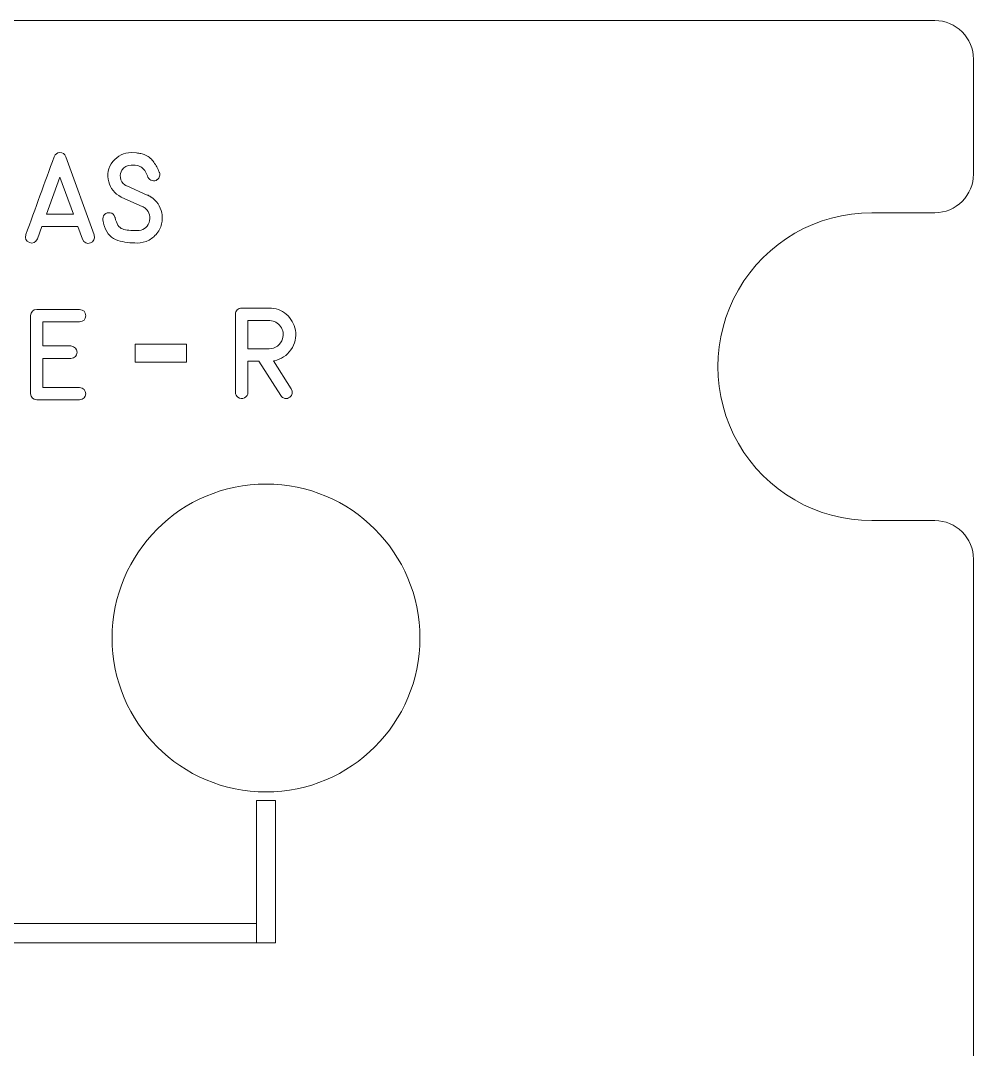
# Model space of a CAD drawing. Header units: millimetres. Extents: x -161 to 226, y -138 to 138.
# Drawn here: x 17.66 to 54.81, y 97.49 to 137.59 of the extents above; entities that cross this region are included whole.
import ezdxf

# ---------------------------------------------------------------- set-up
doc = ezdxf.new("R2010")
doc.units = ezdxf.units.MM
doc.header["$MEASUREMENT"] = 0

msp = doc.modelspace()

# ---------------------------------------------------------------- linework, layer by layer
at = {"color": 240, "lineweight": 9}
for points in [[(22.1265, 124.2693), (24.1265, 124.2693), (24.1265, 124.9693), (22.1265, 124.9693), (22.1265, 124.2693)], [(26.8558, 101.6493), (27.6058, 101.6493), (27.6058, 107.1857), (26.8558, 107.1857), (26.8558, 101.6493)], [(17.2308, 101.6493), (26.8558, 101.6493), (26.8558, 102.3993), (17.2308, 102.3993), (17.2308, 101.6493)]]:
    msp.add_lwpolyline(points, close=True, dxfattribs=at)
at = {"color": 250, "lineweight": 9}
msp.add_ellipse((27.2309, 113.5244), major_axis=(6.0001, 0), ratio=0.9999833, dxfattribs=at)
msp.add_open_spline([(54.8058, 136.0871), (54.8056, 136.4852), (54.6472, 136.8669), (54.3655, 137.1482), (54.3655, 137.1482), (54.0839, 137.4295), (53.7039, 137.5874), (53.3058, 137.5871), (53.3058, 137.5871), (53.3058, 137.5871), (-88.1442, 137.5871), (-88.1442, 137.5871), (-88.1442, 137.5871), (-88.5422, 137.5869), (-88.9239, 137.4285), (-89.2052, 137.1468), (-89.2052, 137.1468), (-89.4865, 136.8652), (-89.6444, 136.4852), (-89.6442, 136.0871), (-89.6442, 136.0871), (-89.6442, 136.0871), (-89.6442, 131.5996), (-89.6442, 131.5996), (-89.6442, 131.5996), (-89.6439, 131.2015), (-89.4855, 130.8199), (-89.2039, 130.5386), (-89.2039, 130.5386), (-88.9222, 130.2573), (-88.5422, 130.0994), (-88.1442, 130.0996), (-88.1442, 130.0996), (-88.1442, 130.0996), (-85.6817, 130.0996), (-85.6817, 130.0996), (-85.6817, 130.0996), (-83.5381, 130.0996), (-81.5573, 128.956), (-80.4855, 127.0996), (-80.4855, 127.0996), (-79.4137, 125.2432), (-79.4137, 122.956), (-80.4855, 121.0996), (-80.4855, 121.0996), (-81.5573, 119.2432), (-83.5381, 118.0996), (-85.6817, 118.0996), (-85.6817, 118.0996), (-85.6817, 118.0996), (-88.1442, 118.0996), (-88.1442, 118.0996), (-88.1442, 118.0996), (-88.5422, 118.0994), (-88.9239, 117.941), (-89.2052, 117.6593), (-89.2052, 117.6593), (-89.4865, 117.3777), (-89.6444, 116.9977), (-89.6442, 116.5996), (-89.6442, 116.5996), (-89.6442, 116.5996), (-89.6442, 74.4496), (-89.6442, 74.4496), (-89.6442, 74.4496), (-89.6439, 74.0515), (-89.4855, 73.6699), (-89.2039, 73.3886), (-89.2039, 73.3886), (-88.9222, 73.1073), (-88.5422, 72.9494), (-88.1442, 72.9496), (-88.1442, 72.9496), (-88.1442, 72.9496), (-85.6817, 72.9496), (-85.6817, 72.9496), (-85.6817, 72.9496), (-83.5381, 72.9496), (-81.5573, 71.806), (-80.4855, 69.9496), (-80.4855, 69.9496), (-79.4137, 68.0932), (-79.4137, 65.806), (-80.4855, 63.9496), (-80.4855, 63.9496), (-81.5573, 62.0932), (-83.5381, 60.9496), (-85.6817, 60.9496), (-85.6817, 60.9496), (-85.6817, 60.9496), (-88.1442, 60.9496), (-88.1442, 60.9496), (-88.1442, 60.9496), (-88.5422, 60.9494), (-88.9239, 60.791), (-89.2052, 60.5093), (-89.2052, 60.5093), (-89.4865, 60.2277), (-89.6444, 59.8477), (-89.6442, 59.4496), (-89.6442, 59.4496), (-89.6442, 59.4496), (-89.6442, 54.9621), (-89.6442, 54.9621), (-89.6442, 54.9621), (-89.6439, 54.564), (-89.4855, 54.1824), (-89.2039, 53.9011), (-89.2039, 53.9011), (-88.9222, 53.6198), (-88.5422, 53.4619), (-88.1442, 53.4621), (-88.1442, 53.4621), (-88.1442, 53.4621), (53.3058, 53.4621), (53.3058, 53.4621), (53.3058, 53.4621), (53.7039, 53.4624), (54.0856, 53.6208), (54.3669, 53.9024), (54.3669, 53.9024), (54.6482, 54.1841), (54.8061, 54.564), (54.8058, 54.9621), (54.8058, 54.9621), (54.8058, 54.9621), (54.8058, 59.4496), (54.8058, 59.4496), (54.8058, 59.4496), (54.8056, 59.8477), (54.6472, 60.2294), (54.3655, 60.5107), (54.3655, 60.5107), (54.0839, 60.792), (53.7039, 60.9499), (53.3058, 60.9496), (53.3058, 60.9496), (53.3058, 60.9496), (50.8433, 60.9496), (50.8433, 60.9496), (50.8433, 60.9496), (48.6997, 60.9496), (46.719, 62.0932), (45.6472, 63.9496), (45.6472, 63.9496), (44.5754, 65.806), (44.5754, 68.0932), (45.6472, 69.9496), (45.6472, 69.9496), (46.719, 71.806), (48.6997, 72.9496), (50.8433, 72.9496), (50.8433, 72.9496), (50.8433, 72.9496), (53.3058, 72.9496), (53.3058, 72.9496), (53.3058, 72.9496), (53.7039, 72.9499), (54.0856, 73.1083), (54.3669, 73.3899), (54.3669, 73.3899), (54.6482, 73.6716), (54.8061, 74.0515), (54.8058, 74.4496), (54.8058, 74.4496), (54.8058, 74.4496), (54.8058, 116.5996), (54.8058, 116.5996), (54.8058, 116.5996), (54.8056, 116.9977), (54.6472, 117.3794), (54.3655, 117.6607), (54.3655, 117.6607), (54.0839, 117.942), (53.7039, 118.0999), (53.3058, 118.0996), (53.3058, 118.0996), (53.3058, 118.0996), (50.8433, 118.0996), (50.8433, 118.0996), (50.8433, 118.0996), (48.6997, 118.0996), (46.719, 119.2432), (45.6472, 121.0996), (45.6472, 121.0996), (44.5754, 122.956), (44.5754, 125.2432), (45.6472, 127.0996), (45.6472, 127.0996), (46.719, 128.956), (48.6997, 130.0996), (50.8433, 130.0996), (50.8433, 130.0996), (50.8433, 130.0996), (53.3058, 130.0996), (53.3058, 130.0996), (53.3058, 130.0996), (53.7039, 130.0999), (54.0856, 130.2583), (54.3669, 130.5399), (54.3669, 130.5399), (54.6482, 130.8216), (54.8061, 131.2015), (54.8058, 131.5996), (54.8058, 131.5996), (54.8058, 131.5996), (54.8058, 136.0871), (54.8058, 136.0871)], degree=3, knots=[0, 0, 0, 0, 0.0188679, 0.0188679, 0.0188679, 0.0188679, 0.0377358, 0.0377358, 0.0377358, 0.0377358, 0.0566038, 0.0566038, 0.0566038, 0.0566038, 0.0754717, 0.0754717, 0.0754717, 0.0754717, 0.0943396, 0.0943396, 0.0943396, 0.0943396, 0.1132075, 0.1132075, 0.1132075, 0.1132075, 0.1320755, 0.1320755, 0.1320755, 0.1320755, 0.1509434, 0.1509434, 0.1509434, 0.1509434, 0.1698113, 0.1698113, 0.1698113, 0.1698113, 0.1886792, 0.1886792, 0.1886792, 0.1886792, 0.2075472, 0.2075472, 0.2075472, 0.2075472, 0.2264151, 0.2264151, 0.2264151, 0.2264151, 0.245283, 0.245283, 0.245283, 0.245283, 0.2641509, 0.2641509, 0.2641509, 0.2641509, 0.2830189, 0.2830189, 0.2830189, 0.2830189, 0.3018868, 0.3018868, 0.3018868, 0.3018868, 0.3207547, 0.3207547, 0.3207547, 0.3207547, 0.3396226, 0.3396226, 0.3396226, 0.3396226, 0.3584906, 0.3584906, 0.3584906, 0.3584906, 0.3773585, 0.3773585, 0.3773585, 0.3773585, 0.3962264, 0.3962264, 0.3962264, 0.3962264, 0.4150943, 0.4150943, 0.4150943, 0.4150943, 0.4339623, 0.4339623, 0.4339623, 0.4339623, 0.4528302, 0.4528302, 0.4528302, 0.4528302, 0.4716981, 0.4716981, 0.4716981, 0.4716981, 0.490566, 0.490566, 0.490566, 0.490566, 0.509434, 0.509434, 0.509434, 0.509434, 0.5283019, 0.5283019, 0.5283019, 0.5283019, 0.5471698, 0.5471698, 0.5471698, 0.5471698, 0.5660377, 0.5660377, 0.5660377, 0.5660377, 0.5849057, 0.5849057, 0.5849057, 0.5849057, 0.6037736, 0.6037736, 0.6037736, 0.6037736, 0.6226415, 0.6226415, 0.6226415, 0.6226415, 0.6415094, 0.6415094, 0.6415094, 0.6415094, 0.6603774, 0.6603774, 0.6603774, 0.6603774, 0.6792453, 0.6792453, 0.6792453, 0.6792453, 0.6981132, 0.6981132, 0.6981132, 0.6981132, 0.7169811, 0.7169811, 0.7169811, 0.7169811, 0.7358491, 0.7358491, 0.7358491, 0.7358491, 0.754717, 0.754717, 0.754717, 0.754717, 0.7735849, 0.7735849, 0.7735849, 0.7735849, 0.7924528, 0.7924528, 0.7924528, 0.7924528, 0.8113208, 0.8113208, 0.8113208, 0.8113208, 0.8301887, 0.8301887, 0.8301887, 0.8301887, 0.8490566, 0.8490566, 0.8490566, 0.8490566, 0.8679245, 0.8679245, 0.8679245, 0.8679245, 0.8867925, 0.8867925, 0.8867925, 0.8867925, 0.9056604, 0.9056604, 0.9056604, 0.9056604, 0.9245283, 0.9245283, 0.9245283, 0.9245283, 0.9433962, 0.9433962, 0.9433962, 0.9433962, 0.9622642, 0.9622642, 0.9622642, 0.9622642, 1, 1, 1, 1], dxfattribs=at)
at = {"color": 240, "lineweight": 9}
for points, knots in [([(17.8679, 129.244), (18.0514, 129.7508), (18.2354, 130.257), (18.4194, 130.7627), (18.4194, 130.7627), (18.6041, 131.2683), (18.7887, 131.7745), (18.9733, 132.2808), (18.9733, 132.2808), (19.0115, 132.3854), (19.0868, 132.4383), (19.1991, 132.4395), (19.1991, 132.4395), (19.312, 132.4407), (19.3878, 132.3878), (19.4266, 132.2808), (19.4266, 132.2808), (19.4266, 132.2808), (20.5308, 129.2358), (20.5308, 129.2358), (20.5308, 129.2358), (20.5649, 129.0735), (20.5155, 128.9694), (20.3826, 128.9224), (20.3826, 128.9224), (20.2491, 128.8748), (20.1468, 128.9236), (20.0739, 129.067), (20.0739, 129.067), (20.0739, 129.067), (19.897, 129.5597), (19.897, 129.5597), (19.897, 129.5597), (19.897, 129.5597), (18.4929, 129.5597), (18.4929, 129.5597), (18.4929, 129.5597), (18.4929, 129.5597), (18.3207, 129.0788), (18.3207, 129.0788), (18.3207, 129.0788), (18.2472, 128.9341), (18.1425, 128.8871), (18.0073, 128.9371), (18.0073, 128.9371), (17.8715, 128.9865), (17.825, 129.0894), (17.8679, 129.244)], [0, 0, 0, 0, 0.0769231, 0.0769231, 0.0769231, 0.0769231, 0.1538462, 0.1538462, 0.1538462, 0.1538462, 0.2307692, 0.2307692, 0.2307692, 0.2307692, 0.3076923, 0.3076923, 0.3076923, 0.3076923, 0.3846154, 0.3846154, 0.3846154, 0.3846154, 0.4615385, 0.4615385, 0.4615385, 0.4615385, 0.5384615, 0.5384615, 0.5384615, 0.5384615, 0.6153846, 0.6153846, 0.6153846, 0.6153846, 0.6923077, 0.6923077, 0.6923077, 0.6923077, 0.7692308, 0.7692308, 0.7692308, 0.7692308, 0.8461538, 0.8461538, 0.8461538, 0.8461538, 1, 1, 1, 1]), ([(22.6027, 130.7891), (22.6027, 130.7891), (22.6303, 130.7774), (22.6303, 130.7774), (22.6303, 130.7774), (22.6303, 130.7774), (22.6615, 130.7621), (22.6615, 130.7621), (22.6615, 130.7621), (22.6615, 130.7621), (22.6891, 130.7462), (22.6891, 130.7462), (22.6891, 130.7462), (22.6968, 130.7403), (22.7062, 130.735), (22.7156, 130.7297), (22.7156, 130.7297), (22.7256, 130.725), (22.735, 130.7192), (22.7444, 130.7139), (22.7444, 130.7139), (22.9713, 130.5645), (23.1124, 130.3576), (23.1659, 130.0936), (23.1659, 130.0936), (23.1865, 129.9901), (23.1912, 129.8837), (23.1801, 129.7749), (23.1801, 129.7749), (23.1612, 129.6185), (23.1066, 129.4745), (23.0154, 129.3416), (23.0154, 129.3416), (22.9243, 129.2087), (22.8096, 129.1064), (22.6721, 129.0341), (22.6721, 129.0341), (22.5239, 128.9559), (22.3704, 128.9171), (22.2117, 128.9171), (22.2117, 128.9171), (21.9454, 128.9171), (21.6914, 128.9512), (21.4485, 129.0194), (21.4485, 129.0194), (21.2063, 129.0876), (21.0335, 129.2704), (20.9306, 129.568), (20.9306, 129.568), (20.9164, 129.6062), (20.9065, 129.645), (20.8994, 129.685), (20.8994, 129.685), (20.8923, 129.7255), (20.8841, 129.7655), (20.8753, 129.8061), (20.8753, 129.8061), (20.8582, 129.8884), (20.8782, 129.9613), (20.9364, 130.0248), (20.9364, 130.0248), (20.9941, 130.0877), (21.0664, 130.1118), (21.1522, 130.0971), (21.1522, 130.0971), (21.2433, 130.0783), (21.3063, 130.0224), (21.3421, 129.9284), (21.3421, 129.9284), (21.3421, 129.9284), (21.3474, 129.9125), (21.3474, 129.9125), (21.3474, 129.9125), (21.4021, 129.6632), (21.4985, 129.5144), (21.6355, 129.4662), (21.6355, 129.4662), (21.7731, 129.418), (21.9636, 129.3963), (22.2082, 129.401), (22.2082, 129.401), (22.4334, 129.401), (22.588, 129.5068), (22.6721, 129.7179), (22.6721, 129.7179), (22.7085, 129.812), (22.7144, 129.9101), (22.6891, 130.0119), (22.6891, 130.0119), (22.6638, 130.113), (22.6139, 130.1982), (22.5392, 130.2658), (22.5392, 130.2658), (22.5057, 130.2947), (22.4622, 130.3211), (22.4081, 130.3464), (22.4081, 130.3464), (22.4081, 130.3464), (21.6108, 130.6962), (21.6108, 130.6962), (21.6108, 130.6962), (21.6108, 130.6962), (21.5849, 130.7103), (21.5849, 130.7103), (21.5849, 130.7103), (21.3239, 130.8479), (21.1622, 131.0437), (21.0993, 131.2977), (21.0993, 131.2977), (21.0223, 131.5917), (21.0758, 131.8551), (21.2604, 132.0891), (21.2604, 132.0891), (21.4444, 132.3225), (21.6867, 132.4395), (21.9859, 132.4395), (21.9859, 132.4395), (21.9859, 132.4395), (22.1758, 132.4342), (22.1758, 132.4342), (22.1758, 132.4342), (22.2376, 132.423), (22.2975, 132.4119), (22.3546, 132.4007), (22.3546, 132.4007), (22.4122, 132.3901), (22.4704, 132.3713), (22.5286, 132.3448), (22.5286, 132.3448), (22.6732, 132.2772), (22.7844, 132.1837), (22.8614, 132.0656), (22.8614, 132.0656), (22.9384, 131.9474), (23.0078, 131.8192), (23.0695, 131.6816), (23.0695, 131.6816), (23.0754, 131.6687), (23.0807, 131.654), (23.0854, 131.6369), (23.0854, 131.6369), (23.0977, 131.5805), (23.0919, 131.5294), (23.0678, 131.4835), (23.0678, 131.4835), (23.0542, 131.4547), (23.0395, 131.4329), (23.0248, 131.4182), (23.0248, 131.4182), (23.0101, 131.4029), (22.9978, 131.3929), (22.989, 131.3871), (22.989, 131.3871), (22.929, 131.3447), (22.8637, 131.3318), (22.7926, 131.3494), (22.7926, 131.3494), (22.7209, 131.3653), (22.6668, 131.4112), (22.6286, 131.487), (22.6286, 131.487), (22.5986, 131.5535), (22.5668, 131.6217), (22.5333, 131.691), (22.5333, 131.691), (22.4992, 131.7604), (22.4516, 131.818), (22.391, 131.8645), (22.391, 131.8645), (22.3657, 131.8827), (22.3411, 131.8962), (22.3175, 131.9045), (22.3175, 131.9045), (22.294, 131.9133), (22.2681, 131.9227), (22.2393, 131.9333), (22.2393, 131.9333), (22.2393, 131.9333), (22.1276, 131.9521), (22.1276, 131.9521), (22.1276, 131.9521), (22.1276, 131.9521), (21.9689, 131.9574), (21.9689, 131.9574), (21.9689, 131.9574), (21.8148, 131.955), (21.6972, 131.8886), (21.6161, 131.7575), (21.6161, 131.7575), (21.5608, 131.6734), (21.5403, 131.5799), (21.5538, 131.4764), (21.5538, 131.4764), (21.5697, 131.3494), (21.6296, 131.2507), (21.7331, 131.1801), (21.7331, 131.1801), (21.7378, 131.1772), (21.7425, 131.1731), (21.7484, 131.1689), (21.7484, 131.1689), (21.7543, 131.1654), (21.7607, 131.1613), (21.7672, 131.1578), (21.7672, 131.1578), (21.7672, 131.1578), (21.7866, 131.1495), (21.7866, 131.1495), (21.7866, 131.1495), (21.7866, 131.1495), (21.8072, 131.1407), (21.8072, 131.1407), (21.8072, 131.1407), (21.8072, 131.1407), (22.6027, 130.7891), (22.6027, 130.7891)], [0, 0, 0, 0, 0.0181818, 0.0181818, 0.0181818, 0.0181818, 0.0363636, 0.0363636, 0.0363636, 0.0363636, 0.0545455, 0.0545455, 0.0545455, 0.0545455, 0.0727273, 0.0727273, 0.0727273, 0.0727273, 0.0909091, 0.0909091, 0.0909091, 0.0909091, 0.1090909, 0.1090909, 0.1090909, 0.1090909, 0.1272727, 0.1272727, 0.1272727, 0.1272727, 0.1454545, 0.1454545, 0.1454545, 0.1454545, 0.1636364, 0.1636364, 0.1636364, 0.1636364, 0.1818182, 0.1818182, 0.1818182, 0.1818182, 0.2, 0.2, 0.2, 0.2, 0.2181818, 0.2181818, 0.2181818, 0.2181818, 0.2363636, 0.2363636, 0.2363636, 0.2363636, 0.2545455, 0.2545455, 0.2545455, 0.2545455, 0.2727273, 0.2727273, 0.2727273, 0.2727273, 0.2909091, 0.2909091, 0.2909091, 0.2909091, 0.3090909, 0.3090909, 0.3090909, 0.3090909, 0.3272727, 0.3272727, 0.3272727, 0.3272727, 0.3454545, 0.3454545, 0.3454545, 0.3454545, 0.3636364, 0.3636364, 0.3636364, 0.3636364, 0.3818182, 0.3818182, 0.3818182, 0.3818182, 0.4, 0.4, 0.4, 0.4, 0.4181818, 0.4181818, 0.4181818, 0.4181818, 0.4363636, 0.4363636, 0.4363636, 0.4363636, 0.4545455, 0.4545455, 0.4545455, 0.4545455, 0.4727273, 0.4727273, 0.4727273, 0.4727273, 0.4909091, 0.4909091, 0.4909091, 0.4909091, 0.5090909, 0.5090909, 0.5090909, 0.5090909, 0.5272727, 0.5272727, 0.5272727, 0.5272727, 0.5454545, 0.5454545, 0.5454545, 0.5454545, 0.5636364, 0.5636364, 0.5636364, 0.5636364, 0.5818182, 0.5818182, 0.5818182, 0.5818182, 0.6, 0.6, 0.6, 0.6, 0.6181818, 0.6181818, 0.6181818, 0.6181818, 0.6363636, 0.6363636, 0.6363636, 0.6363636, 0.6545455, 0.6545455, 0.6545455, 0.6545455, 0.6727273, 0.6727273, 0.6727273, 0.6727273, 0.6909091, 0.6909091, 0.6909091, 0.6909091, 0.7090909, 0.7090909, 0.7090909, 0.7090909, 0.7272727, 0.7272727, 0.7272727, 0.7272727, 0.7454545, 0.7454545, 0.7454545, 0.7454545, 0.7636364, 0.7636364, 0.7636364, 0.7636364, 0.7818182, 0.7818182, 0.7818182, 0.7818182, 0.8, 0.8, 0.8, 0.8, 0.8181818, 0.8181818, 0.8181818, 0.8181818, 0.8363636, 0.8363636, 0.8363636, 0.8363636, 0.8545455, 0.8545455, 0.8545455, 0.8545455, 0.8727273, 0.8727273, 0.8727273, 0.8727273, 0.8909091, 0.8909091, 0.8909091, 0.8909091, 0.9090909, 0.9090909, 0.9090909, 0.9090909, 0.9272727, 0.9272727, 0.9272727, 0.9272727, 0.9454545, 0.9454545, 0.9454545, 0.9454545, 0.9636364, 0.9636364, 0.9636364, 0.9636364, 1, 1, 1, 1]), ([(19.7212, 130.0436), (19.7212, 130.0436), (19.1973, 131.4905), (19.1973, 131.4905), (19.1973, 131.4905), (19.1973, 131.4905), (18.6705, 130.0436), (18.6705, 130.0436), (18.6705, 130.0436), (18.6705, 130.0436), (19.7212, 130.0436), (19.7212, 130.0436)], [0, 0, 0, 0, 0.25, 0.25, 0.25, 0.25, 0.5, 0.5, 0.5, 0.5, 1, 1, 1, 1]), ([(19.1973, 131.4905), (19.1973, 131.4905), (19.7212, 130.0436), (19.7212, 130.0436), (19.7212, 130.0436), (19.7212, 130.0436), (19.1973, 131.4905), (19.1973, 131.4905)], [0, 0, 0, 0, 0.3333333, 0.3333333, 0.3333333, 0.3333333, 1, 1, 1, 1]), ([(19.9593, 125.8476), (19.9593, 125.8476), (18.5312, 125.8476), (18.5312, 125.8476), (18.5312, 125.8476), (18.5312, 125.8476), (18.5312, 124.9052), (18.5312, 124.9052), (18.5312, 124.9052), (18.5312, 124.9052), (19.6201, 124.9052), (19.6201, 124.9052), (19.6201, 124.9052), (19.7829, 124.8811), (19.8641, 124.7993), (19.8635, 124.66), (19.8635, 124.66), (19.8629, 124.5201), (19.7818, 124.4389), (19.6201, 124.416), (19.6201, 124.416), (19.6201, 124.416), (18.5312, 124.416), (18.5312, 124.416), (18.5312, 124.416), (18.5312, 124.416), (18.5312, 123.2842), (18.5312, 123.2842), (18.5312, 123.2842), (18.5312, 123.2842), (19.9593, 123.2842), (19.9593, 123.2842), (19.9593, 123.2842), (20.121, 123.2601), (20.2021, 123.1795), (20.2021, 123.0414), (20.2021, 123.0414), (20.2021, 122.9038), (20.121, 122.8232), (19.9593, 122.8003), (19.9593, 122.8003), (19.9593, 122.8003), (18.2919, 122.8003), (18.2919, 122.8003), (18.2919, 122.8003), (18.1484, 122.8185), (18.0667, 122.9003), (18.0473, 123.0449), (18.0473, 123.0449), (18.0473, 123.0449), (18.0473, 126.0869), (18.0473, 126.0869), (18.0473, 126.0869), (18.0691, 126.2386), (18.1508, 126.3186), (18.2919, 126.328), (18.2919, 126.328), (18.2919, 126.328), (19.9593, 126.328), (19.9593, 126.328), (19.9593, 126.328), (20.121, 126.3157), (20.2021, 126.2345), (20.2015, 126.0858), (20.2015, 126.0858), (20.201, 125.937), (20.1198, 125.8576), (19.9593, 125.8476)], [0, 0, 0, 0, 0.0555556, 0.0555556, 0.0555556, 0.0555556, 0.1111111, 0.1111111, 0.1111111, 0.1111111, 0.1666667, 0.1666667, 0.1666667, 0.1666667, 0.2222222, 0.2222222, 0.2222222, 0.2222222, 0.2777778, 0.2777778, 0.2777778, 0.2777778, 0.3333333, 0.3333333, 0.3333333, 0.3333333, 0.3888889, 0.3888889, 0.3888889, 0.3888889, 0.4444444, 0.4444444, 0.4444444, 0.4444444, 0.5, 0.5, 0.5, 0.5, 0.5555556, 0.5555556, 0.5555556, 0.5555556, 0.6111111, 0.6111111, 0.6111111, 0.6111111, 0.6666667, 0.6666667, 0.6666667, 0.6666667, 0.7222222, 0.7222222, 0.7222222, 0.7222222, 0.7777778, 0.7777778, 0.7777778, 0.7777778, 0.8333333, 0.8333333, 0.8333333, 0.8333333, 0.8888889, 0.8888889, 0.8888889, 0.8888889, 1, 1, 1, 1]), ([(28.215, 123.2312), (28.2885, 123.1013), (28.2679, 122.9925), (28.1533, 122.9037), (28.1533, 122.9037), (28.098, 122.8649), (28.0345, 122.8514), (27.9628, 122.8644), (27.9628, 122.8644), (27.8911, 122.8767), (27.8387, 122.9126), (27.8052, 122.9708), (27.8052, 122.9708), (27.8052, 122.9708), (26.9562, 124.3131), (26.9562, 124.3131), (26.9562, 124.3131), (26.9562, 124.3131), (26.5252, 124.3131), (26.5252, 124.3131), (26.5252, 124.3131), (26.5252, 124.3131), (26.5252, 123.1001), (26.5252, 123.1001), (26.5252, 123.1001), (26.5252, 123.0002), (26.48, 122.9284), (26.3894, 122.8838), (26.3894, 122.8838), (26.2983, 122.8397), (26.2136, 122.8479), (26.1343, 122.909), (26.1343, 122.909), (26.0713, 122.9561), (26.0396, 123.0196), (26.0396, 123.1001), (26.0396, 123.1001), (26.0396, 123.1001), (26.0396, 126.1439), (26.0396, 126.1439), (26.0396, 126.1439), (26.0396, 126.2104), (26.0631, 126.2674), (26.1096, 126.3144), (26.1096, 126.3144), (26.156, 126.3615), (26.213, 126.385), (26.2807, 126.385), (26.2807, 126.385), (26.2807, 126.385), (27.3501, 126.385), (27.3501, 126.385), (27.3501, 126.385), (27.6077, 126.385), (27.8311, 126.3033), (28.0204, 126.1398), (28.0204, 126.1398), (28.2097, 125.9758), (28.3279, 125.7682), (28.3738, 125.5166), (28.3738, 125.5166), (28.422, 125.2467), (28.3649, 124.9945), (28.2021, 124.7599), (28.2021, 124.7599), (28.0398, 124.5247), (27.824, 124.3824), (27.5553, 124.3319), (27.5553, 124.3319), (27.5553, 124.3319), (27.5224, 124.3266), (27.5224, 124.3266), (27.5224, 124.3266), (27.5224, 124.3266), (28.215, 123.2312), (28.215, 123.2312)], [0, 0, 0, 0, 0.05, 0.05, 0.05, 0.05, 0.1, 0.1, 0.1, 0.1, 0.15, 0.15, 0.15, 0.15, 0.2, 0.2, 0.2, 0.2, 0.25, 0.25, 0.25, 0.25, 0.3, 0.3, 0.3, 0.3, 0.35, 0.35, 0.35, 0.35, 0.4, 0.4, 0.4, 0.4, 0.45, 0.45, 0.45, 0.45, 0.5, 0.5, 0.5, 0.5, 0.55, 0.55, 0.55, 0.55, 0.6, 0.6, 0.6, 0.6, 0.65, 0.65, 0.65, 0.65, 0.7, 0.7, 0.7, 0.7, 0.75, 0.75, 0.75, 0.75, 0.8, 0.8, 0.8, 0.8, 0.85, 0.85, 0.85, 0.85, 0.9, 0.9, 0.9, 0.9, 1, 1, 1, 1]), ([(27.3501, 124.7969), (27.4677, 124.7969), (27.5759, 124.8322), (27.6753, 124.904), (27.6753, 124.904), (27.7746, 124.9751), (27.8411, 125.068), (27.8758, 125.1826), (27.8758, 125.1826), (27.9299, 125.3596), (27.9052, 125.5195), (27.8017, 125.6624), (27.8017, 125.6624), (27.6982, 125.8053), (27.5559, 125.8841), (27.3748, 125.8994), (27.3748, 125.8994), (27.3748, 125.8994), (26.5252, 125.8994), (26.5252, 125.8994), (26.5252, 125.8994), (26.5252, 125.8994), (26.5252, 124.7969), (26.5252, 124.7969), (26.5252, 124.7969), (26.5252, 124.7969), (27.3501, 124.7969), (27.3501, 124.7969)], [0, 0, 0, 0, 0.125, 0.125, 0.125, 0.125, 0.25, 0.25, 0.25, 0.25, 0.375, 0.375, 0.375, 0.375, 0.5, 0.5, 0.5, 0.5, 0.625, 0.625, 0.625, 0.625, 0.75, 0.75, 0.75, 0.75, 1, 1, 1, 1])]:
    msp.add_open_spline(points, degree=3, knots=knots, dxfattribs=at)

doc.saveas('drawing.dxf')
